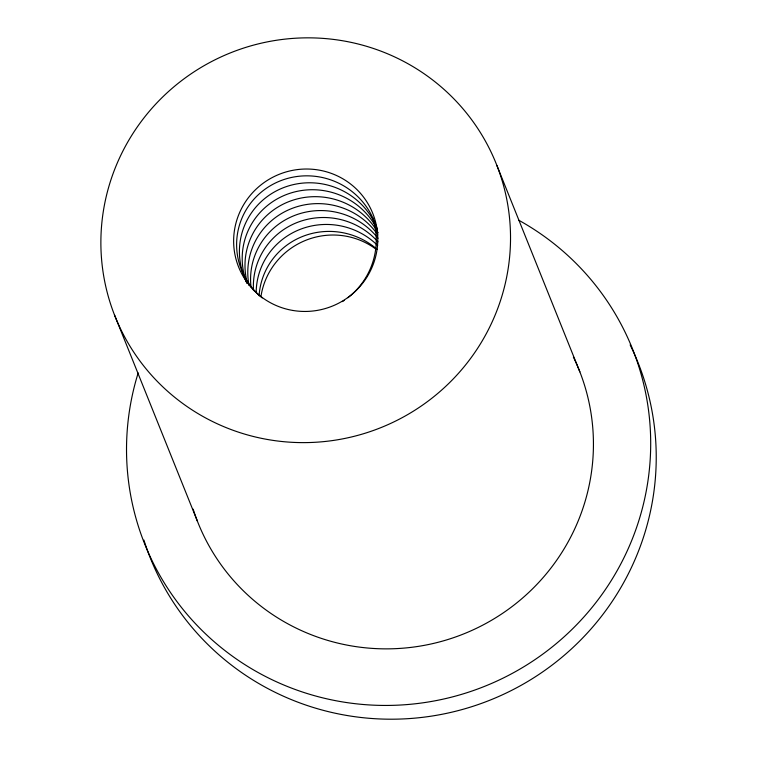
<?xml version="1.0" encoding="UTF-8"?>
<svg xmlns="http://www.w3.org/2000/svg" width="757" height="757" viewBox="0 0 757 757"><rect width="100%" height="100%" fill="white"/><g stroke="black" fill="none" stroke-linecap="round" stroke-linejoin="round"><path stroke-width="1.14" d="M496.952 165.613A205.289 201.911 -21.9 0 1 273.589 440.47A205.289 201.911 -21.9 0 1 146.574 114.619A205.289 201.911 -21.9 0 1 496.952 165.613L579.853 371.857M114.458 314.855L197.369 521.09M630.127 344.889A262.679 258.364 -21.9 0 1 490.385 699.998A262.679 258.364 -21.9 0 1 143.906 540.072M518.687 220.192A262.679 258.364 -21.9 0 1 625.055 555.506A262.679 258.364 -21.9 0 1 293.177 688.728A262.679 258.364 -21.9 0 1 138.181 372.927M573.39 357.067A205.289 201.911 -21.9 0 1 463.577 633.959A205.289 201.911 -21.9 0 1 193.139 509.139M261.033 295.987A72.237 71.054 -21.9 0 1 376.333 249.413M253.5 290.584A71.432 69.635 18.5 0 1 297.283 222.444A71.432 69.635 18.5 0 1 377.932 241.814M259.093 295.75A71.432 69.635 18.5 0 1 302.866 236.345A71.432 69.635 18.5 0 1 377.194 249.45M377.317 229.551A71.432 69.635 18.5 0 0 286.629 194.464A71.432 69.635 18.5 0 0 245.647 279.986A71.432 69.407 -59.6 0 0 246.763 283.08M249.025 285.38A71.432 69.635 18.5 0 1 291.7 208.554A71.432 69.635 18.5 0 1 377.838 234.888M372.747 217.865A71.432 69.407 -59.6 0 1 347.87 297.747M344.255 300.378A71.432 69.407 -59.6 0 1 342.391 301.598M262.225 297.908A71.432 69.407 -59.6 0 1 240.064 266.086A71.432 69.635 18.5 0 1 285.749 178.955A71.432 69.635 18.5 0 1 375.538 224.81A71.432 69.407 -59.6 0 1 377.752 233.336M256.169 292.07A71.432 69.635 18.5 0 1 300.586 229.191A71.432 69.635 18.5 0 1 377.667 245.533M250.993 286.912A71.432 69.635 18.5 0 1 295.003 215.3A71.432 69.635 18.5 0 1 377.989 238.266M247.198 282.711A71.432 69.635 18.5 0 1 289.42 201.409A71.432 69.635 18.5 0 1 378.008 232.607M376.797 227.62A71.432 69.635 18.5 0 0 286.439 186.582A71.432 69.635 18.5 0 0 242.855 273.04A71.432 69.407 -59.6 0 0 247.142 283.118M293.035 310.484A72.237 71.054 -21.9 0 0 373.485 215.262A72.237 71.054 -21.9 0 0 250.595 194.965A72.237 71.054 -21.9 0 0 293.035 310.484"/></g></svg>
